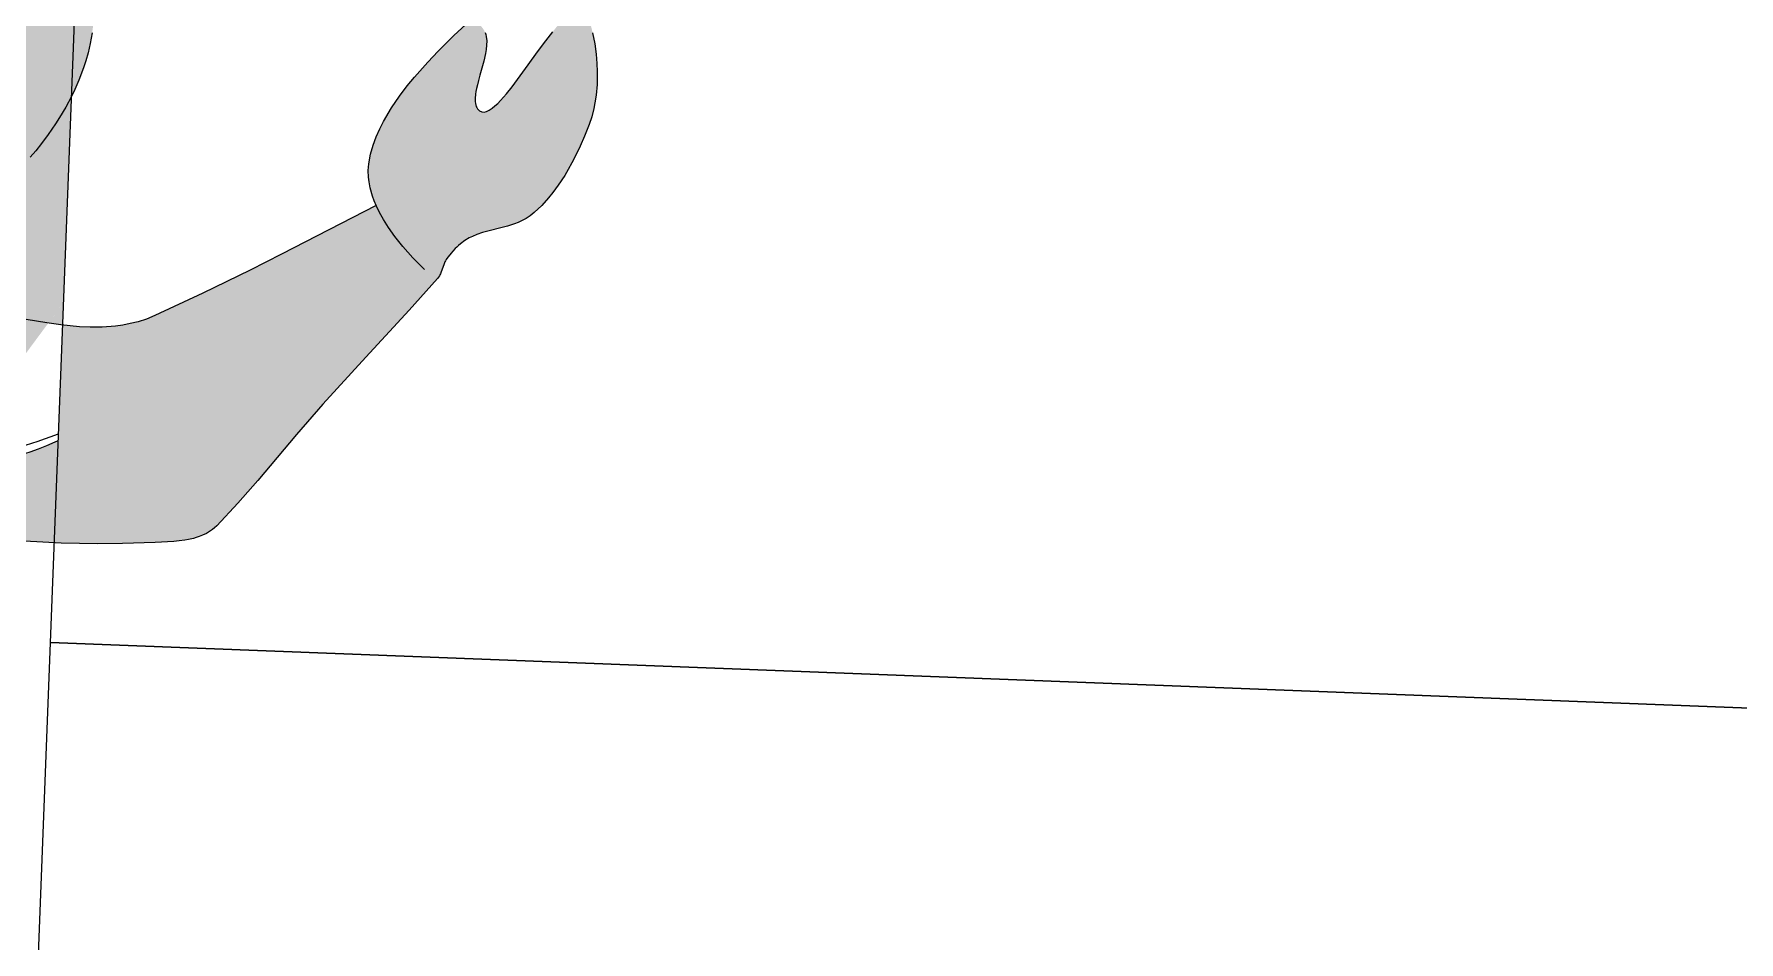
# Model space of a CAD drawing. Header units: millimetres. Extents: x 32078 to 83548, y -4690 to 56252.
# Drawn here: x 79478 to 80343, y 52659 to 53120 of the extents above; entities that cross this region are included whole.
import ezdxf

# ---------------------------------------------------------------- set-up
doc = ezdxf.new("R2010")
doc.units = ezdxf.units.MM
doc.header["$MEASUREMENT"] = 0
for name, color, linetype, lineweight in [('FURN-FREE', 1, 'Continuous', 0), ('PRES-FILL', 7, 'Continuous', 0), ('PRES-PEOP', 42, 'Continuous', 0)]:
    doc.layers.add(name, color=color, linetype=linetype, lineweight=lineweight)

# ---------------------------------------------------------------- blocks, each defined once
blk = doc.blocks.new('ANT_13')
at = {"color": 0, "linetype": 'ByBlock', "lineweight": -2}
for p, q in [((-230.6050000000032, 252.3579999999783), (-230.5849999999991, 252.3589999999967)), ((-222.1099999999933, 252.0420000000013), (-182.1699999999983, 208.8469999999797)), ((-230.9230000000025, 243.8939999999857), (-193.1000000000058, 202.9900000000052)), ((249.7079999999987, 243.2330000000075), (208.2010000000082, 201.560999999987)), ((258.2300000000032, 234.763999999981), (218.9060000000027, 195.2989999999845)), ((-237.2879999999932, 197.6639999999898), (-237.7749999999942, 197.3369999999995)), ((-157.5270000000091, 182.1999999999971), (-129.5180000000037, 151.900999999998)), ((-170.4360000000015, 178.4900000000052), (-139.413999999997, 144.9219999999768)), ((181.9289999999892, 175.1599999999744), (153.163999999997, 146.2839999999997)), ((194.6730000000098, 170.9689999999828), (162.7639999999956, 138.9270000000106)), ((237.9219999999987, 154.1479999999865), (237.9240000000063, 154.1490000000049)), ((-190.0079999999944, -176.9710000000196), (-240.1240000000034, -227.2660000000033)), ((-180.8860000000059, -184.8450000000157), (-231.6219999999958, -235.7579999999871)), ((200.5110000000059, -183.8859999999986), (249.0679999999993, -236.398000000001)), ((191.0699999999997, -191.3760000000038), (240.2560000000085, -244.5680000000139)), ((-240.1019999999917, -235.7510000000038), (-240.1239999999962, -235.7600000000093)), ((248.7309999999998, -244.8740000000253), (248.7309999999998, -244.8849999999948))]:
    blk.add_line(p, q, dxfattribs=at)
at = {"color": 0, "linetype": 'ByBlock', "lineweight": -2, "extrusion": (0, 0, -1)}
for centre, radius, start, end in [((-10.84310449810437, -197.5296352611767), 449.2945550665205, 55.50108333333331, 90.38600277777776), ((226.5099585044227, 247.9666756855586), 6.000000000000012, 47.15889444444441, 137.2503583333333), ((-4.928342642917414, -185.8805704263068), 436.8134136936625, 91.1704888888889, 126.0554083333333), ((-253.9718071524039, 238.997360632522), 6.000000000000004, 135.0319611111111, 224.8725805555556), ((-244.6581340468183, -240.4625302021304), 6.000000000000006, 137.325825, 227.2958666666667), ((-244.6504633875084, -240.4851204502629), 6.000000000000004, 227.1111666666667, 317.2096027777778)]:
    blk.add_arc(centre, radius, start, end, dxfattribs=at)
at = {"color": 0, "linetype": 'ByBlock', "lineweight": -2}
for centre, radius, start, end in [((-226.5152713026764, 247.9676244759758), 5.999999999999996, 132.8928833333333, 222.7335027777778), ((253.9664626423328, 238.9966108046356), 6.000000000000006, 45.01981666666666, 135.1112805555555), ((-169.4349192846275, -727.9805375627038), 971.6445047199427, 65.2129611111111, 74.33109166666665), ((132.7071059824011, -735.3424480638205), 962.6963830246399, 102.0174, 111.1355305555556), ((-235.8759852194707, -231.4913881488319), 6.000000000000007, 135.1867472222222, 225.1567888888889), ((-235.869163090807, -231.5142489645077), 6.000000000000012, 224.9720888888888, 315.070525)]:
    blk.add_arc(centre, radius, start, end, dxfattribs=at)
for centre, major_axis, ratio, start_param, end_param in [((93.713626152894, 189.1944012008753), (18.41705503726558, -12.11588146826803), 0.7751110379519796, 2.077604210805752, 4.019110361497601), ((-69.79697139903874, 189.0052291860775), (-18.85645010637372, -11.42001704835107), 0.710141361513294, 2.274888714839134, 4.205581096373834)]:
    blk.add_ellipse(centre, major_axis=major_axis, ratio=ratio, start_param=start_param, end_param=end_param, dxfattribs=at)
at = {"color": 0, "linetype": 'ByBlock', "lineweight": -2, "extrusion": (0, 0, -0.9999999999999998)}
for centre, major_axis, ratio, start_param, end_param in [((5.602032608054287, -66.64383137636469), (4.853131661300846, 259.9547020407177), 0.9615384615384605, 4.71238898038469, 6.033510042954888), ((9.50135314144427, -66.71662820161146), (4.853131661300846, 259.9547020407177), 0.9615384615384605, 0.2429364510200118, 1.570796326794897), ((5.602729983103927, -66.64335468206264), (-249.9564442699204, 4.666472751250931), 0.7200000000000006, 4.7115489922008, 6.283185307179586), ((6.022656809931505, -66.65119433996733), (-253.4356479310827, 4.731426504006887), 0.7101157289572858, 3.141592653589793, 4.71322896856858)]:
    blk.add_ellipse(centre, major_axis=major_axis, ratio=ratio, start_param=start_param, end_param=end_param, dxfattribs=at)
at = {"color": 0, "linetype": 'ByBlock', "lineweight": -2, "extrusion": (0, 0, -0.9999999999999997)}
blk.add_ellipse((-222.6850850694027, 182.0806756646343), major_axis=(20.94804797271574, 9.330090363337069), ratio=0.9239178866150758, start_param=1.587065655824202, end_param=3.141592653589793, dxfattribs=at)
at = {"color": 0, "linetype": 'ByBlock', "lineweight": -2, "extrusion": (0, 0, -1)}
blk.add_ellipse((246.9130862459206, 173.3136979749543), major_axis=(9.336634261293675, 19.01903679660439), ratio=0.766062144496864, start_param=1.570796326794897, end_param=3.125323324560488, dxfattribs=at)
at = {"color": 0, "linetype": 'ByBlock', "lineweight": -2}
blk.add_point((258.2100000000137, 243.236000000019), dxfattribs=at)
blk = doc.blocks.new('*U70')
at = {"extrusion": (0, 0, -1)}
h = blk.add_hatch(color=7, dxfattribs=at)
edge = h.paths.add_edge_path()
edge.add_arc((189.5230698579689, 3.894953851093305), 436.8134136936625, 181.1704888888889, 216.0554083333334, ccw=False)
edge.add_line((-247.1991972945689, -5.028036447518389), (-248.1122242495912, -5.04669123802887))
edge.add_arc((201.1721346928389, -2.019808004093647), 449.2945550665204, 145.5010833333334, 180.3860027777778, ccw=False)
edge.add_ellipse((-178.4381762329576, 231.5083815634207), major_axis=(-9.330090363337066, -20.94804797271573), ratio=0.9239178866150759, start_angle=90.93216388888891, end_angle=180, ccw=False)
edge.add_line((-158.9346738031745, 223.2300806680141), (-158.9509580197773, 223.2407149623832))
edge.add_arc((738.9849474954826, -123.8838094883758), 962.6963830246397, 158.8644694444445, 161.6479117317408)
edge.add_line((-174.7483423471567, 179.2264030120496), (-174.8475005683431, 179.2592964940195))
edge.add_line((-174.8475005683431, 179.2592964940195), (-174.7632560480706, 179.1814415873523))
edge.add_arc((738.9849474954826, -123.8838094883758), 962.6963830246397, 161.6507310214406, 167.9826)
edge.add_line((-202.6133815909998, 76.55798393366422), (-202.6133855943626, 76.55796512743837))
edge.add_ellipse((-185.3627297544153, 78.62026789306401), major_axis=(11.42001704835106, 18.85645010637372), ratio=0.7101413615132938, start_angle=119.0379527777778, end_angle=229.6584777777778)
edge.add_line((-182.5489720905607, 60.23238496079284), (-182.7609163116576, 60.28017894512595))
edge.add_ellipse((70.28633080802683, 3.221263885970984), major_axis=(-259.9547020407177, -4.853131661300892), ratio=0.96153846153846, start_angle=323.43319051925664, end_angle=345.69466111111115, ccw=False)
edge.add_line((-141.279692255368, 148.237389632799), (-141.2795005683147, 148.2372964940223))
edge.add_line((-141.2795005683147, 148.2372964940223), (-141.2796552746877, 148.2374394665167))
edge.add_ellipse((70.28633080802683, 3.221263885970984), major_axis=(-259.9547020407177, -4.853131661300892), ratio=0.96153846153846, start_angle=270, end_angle=323.43317649861206, ccw=False)
edge.add_line((65.61985805675795, 253.1777081558903), (65.61938136247045, 253.1770107808188))
edge.add_ellipse((70.28585411373933, 3.220566510921344), major_axis=(-4.666472751250975, 249.9564442699204), ratio=0.7200000000000009, start_angle=-90.04779895583567, end_angle=0, ccw=False)
edge.add_line((250.2583243620651, 6.371899793577405), (250.2582958129518, 6.373381804273565))
edge.add_line((250.2582958129351, 6.373381804260134), (250.25835027844, 6.370465271502326))
edge.add_line((250.2583502784466, 6.37046527151339), (250.2583243620631, 6.371899793570321))
edge.add_ellipse((70.29369377164403, 2.800639684093767), major_axis=(-4.731426504006932, 253.4356479310827), ratio=0.7101157289572861, start_angle=180, end_angle=270.04779272652974, ccw=False)
edge.add_line((75.02512027566263, -250.6350082470017), (75.02560038451338, -250.6345009173383))
edge.add_ellipse((70.3591276332736, -0.6780566474262741), major_axis=(-259.9547020407177, -4.853131661300892), ratio=0.96153846153846, start_angle=13.919233333333295, end_angle=90, ccw=False)
edge.add_line((-180.8396707460925, -65.51667338454718), (-182.3148174292292, -65.89743086455564))
edge.add_ellipse((-185.5519017692131, -84.89032965886872), major_axis=(12.11588146826803, -18.41705503726557), ratio=0.7751110379519797, start_angle=129.7219388888889, end_angle=240.9620472222222)
edge.add_line((-203.9136546580412, -84.16156648722972), (-203.9136485167401, -84.16158838127012))
edge.add_arc((731.623036994366, 178.2582157786528), 971.6445047199427, 195.6689083333333, 204.786883102424)
edge.add_line((-150.507241983214, -229.0981570245494), (-150.5065005683282, -229.1007035059811))
edge.add_line((-150.5065005683282, -229.1007035059811), (-150.5061343833804, -229.100555523597))
edge.add_line((-150.5061343833804, -229.100555523597), (-150.5055005683244, -229.0987035059734))
edge.add_line((-150.5055005683244, -229.0987035059734), (-150.5383184758102, -228.9914209545095))
edge.add_ellipse((-169.6711985432776, -238.0897897518953), major_axis=(-19.0190367966044, -9.336634261293675), ratio=0.7660621444968635, start_angle=90, end_angle=179.0678361111111, ccw=False)
edge.add_line((-162.5187564786902, -252.6595538665497), (-163.6179454810917, -253.1991566765719))
at = {"color": 0}
blk.add_rational_spline([(163.6179454810772, -253.1991566765792), (244.3956380618474, -142.2440036543194), (247.1991972945689, -5.028036447518389), (247.6557107720728, -5.037363842777268), (248.1122242495912, -5.04669123802887), (249.0632559276273, 136.1162228151879), (169.1080861778464, 252.4564290876879), (150.0661567962525, 243.9753090432787), (158.93467380316, 223.2300806680141), (158.9428159114759, 223.2353978152023), (158.9509580197773, 223.2407149623832), (167.384311715854, 201.4254568799515), (174.7483423471567, 179.2264030120496), (174.7979214577499, 179.2428497530345), (174.8475005683431, 179.2592964940195), (174.8053783081996, 179.2203690406823), (174.7632560480706, 179.1814415873523), (191.5264878287999, 128.6399398121866), (202.6133815909998, 76.55798393366422), (202.6133835926739, 76.55797453055857), (202.6133855943626, 76.55796512743837), (207.6479790385347, 47.05271919767256), (182.5489720905753, 60.23238496078557), (182.6549442011019, 60.25628195296304), (182.7609163116576, 60.28017894512595), (171.0129643532564, 108.1699772469947), (141.279692255368, 148.237389632799), (141.2795964118559, 148.2373430634107), (141.2795005683147, 148.2372964940223), (141.2795779214939, 148.2373679802768), (141.2796552746877, 148.2374394665167), (65.21804999950109, 250.7350764623552), (-65.6198580567725, 253.177708155883), (-65.6196197096142, 253.1773594683546), (-65.61938136247045, 253.1770107808188), (-245.7382225845649, 256.5396752922679), (-250.2583243620611, 6.371899793572084), (-250.2583100890479, 6.372640798959765), (-250.2582958129497, 6.37338180426741), (-250.2583230456949, 6.37192353788123), (-250.25835027844, 6.370465271502326), (-250.258337321764, 6.37118253258086), (-250.2583243620611, 6.371899793572084), (-255.1439419148665, -247.2723441011403), (-75.02512027566263, -250.6350082469944), (-75.02536033009528, -250.6347545821773), (-75.02560038451338, -250.6345009173383), (128.3684962364932, -254.4316945140963), (180.8396707460925, -65.5166733845399), (181.5772440876462, -65.7070521245405), (182.3148174292292, -65.89743086455564), (209.2685806552036, -53.96520079177571), (203.9136546580412, -84.16156648722972), (203.9136515873979, -84.16157743424992), (203.9136485167401, -84.16158838127012), (182.9888989878091, -158.759124501441), (150.5072419832431, -229.0981570245494), (150.5068712757638, -229.0994302652689), (150.5065005683282, -229.1007035059811), (150.5063174758543, -229.100629514789), (150.5061343833804, -229.100555523597), (150.5058174758597, -229.0996295147852), (150.5055005683244, -229.0987035059734), (150.5219095220673, -229.0450622302378), (150.5383184758102, -228.9914209545095), (143.8066565910995, -243.4735979856486), (162.5187564787047, -252.6595538665642), (163.0683509798691, -252.9293552715608), (163.6179454810772, -253.1991566765792)], [1, 0.954018458761833, 1, 1, 1, 0.954018458761833, 1, 0.7128353987122346, 1, 1, 1, 0.9997050096312174, 1, 1, 1, 1, 1, 0.9984737766805626, 1, 1, 1, 0.5691322564512941, 1, 1, 1, 0.9811892478442809, 1, 1, 1, 1, 1, 0.8932412642455915, 1, 1, 1, 0.7068117680607829, 1, 0.9999999999957255, 1, 1, 1, 0.999999999995883, 1, 0.7068118065158087, 1, 1, 1, 0.7875766260787885, 1, 1, 1, 0.5646781698281227, 1, 1, 1, 0.9968360298930732, 1, 1, 1, 1, 1, 1, 1, 1, 1, 0.7128353987122346, 1, 1, 1], degree=2, knots=[0, 0, 0, 0.03448275862068965, 0.03448275862068965, 0.06896551724137931, 0.06896551724137931, 0.1034482758620689, 0.1034482758620689, 0.1379310344827586, 0.1379310344827586, 0.1724137931034482, 0.1724137931034482, 0.2068965517241378, 0.2068965517241378, 0.2241379310344826, 0.2241379310344826, 0.2413793103448275, 0.2413793103448275, 0.2758620689655172, 0.2758620689655172, 0.3103448275862069, 0.3103448275862069, 0.3448275862068964, 0.3448275862068964, 0.3793103448275861, 0.3793103448275861, 0.4137931034482755, 0.4137931034482755, 0.4310344827586206, 0.4310344827586206, 0.4482758620689654, 0.4482758620689654, 0.4827586206896549, 0.4827586206896549, 0.5172413793103448, 0.5172413793103448, 0.5517241379310345, 0.5517241379310345, 0.5862068965517239, 0.5862068965517239, 0.6206896551724138, 0.6206896551724138, 0.6551724137931033, 0.6551724137931033, 0.6896551724137929, 0.6896551724137929, 0.7241379310344825, 0.7241379310344825, 0.7586206896551724, 0.7586206896551724, 0.7931034482758622, 0.7931034482758622, 0.8275862068965517, 0.8275862068965517, 0.8620689655172412, 0.8620689655172412, 0.8965517241379309, 0.8965517241379309, 0.9051724137931034, 0.9051724137931034, 0.9137931034482757, 0.9137931034482757, 0.9224137931034483, 0.9224137931034483, 0.9310344827586206, 0.9310344827586206, 0.9655172413793103, 0.9655172413793103, 1, 1, 1], dxfattribs=at)
at = {"color": 0, "linetype": 'Continuous', "lineweight": 0, "rotation": 270}
blk.add_blockref('ANT_13', (-3.642499431662145, 8.823296494025271), dxfattribs=at)
blk = doc.blocks.new('SERIES 7_13')
at = {"color": 0, "linetype": 'Continuous', "lineweight": 0, "rotation": 89.99999999999997}
blk.add_blockref('*U70', (-5.04669123802887, -248.1122242496058), dxfattribs=at)
blk = doc.blocks.new('*U132')
at = {"color": 7, "linetype": 'ByBlock', "lineweight": -2}
blk.add_wipeout([(-341.4464195396576, 913.868864829361), (410.9570127338521, 884.7916420746915), (341.4463745148533, -913.868540045878), (-410.9570577586564, -884.7913172911793)], dxfattribs=at).dxf.layer = 'PRES-FILL'
at = {"layer": 'FURN-FREE', "linetype": 'ByBlock', "lineweight": -2, "flags": 128}
blk.add_lwpolyline([(-410.957057758671, -884.7913172911794), (-341.4464195396577, 913.868864829361), (410.9570127338666, 884.7916420746769), (341.4463745148532, -913.868540045878), (-410.957057758671, -884.7913172911794)], close=True, dxfattribs=at)
blk = doc.blocks.new('*U133')
at = {"color": 7, "linetype": 'ByBlock', "lineweight": -2}
blk.add_wipeout([(-341.44641953966493, 913.8688648293748), (410.9570127338445, 884.7916420746908), (341.44637451484573, -913.8685400458489), (-410.9570577586637, -884.7913172911649)], dxfattribs=at).dxf.layer = 'PRES-FILL'
at = {"layer": 'FURN-FREE', "linetype": 'ByBlock', "lineweight": -2, "flags": 128}
blk.add_lwpolyline([(-410.9570577586783, -884.7913172911649), (-341.4464195396649, 913.8688648293755), (410.9570127338593, 884.7916420746915), (341.446374514846, -913.8685400458489), (-410.9570577586783, -884.7913172911649)], close=True, dxfattribs=at)
blk = doc.blocks.new('*U130')
at = {"layer": 'PRES-FILL', "color": 7, "linetype": 'ByBlock', "lineweight": -2, "rotation": 90}
blk.add_blockref('*U132', (14.5387831916305, 376.2015813279504), dxfattribs=at)
blk.add_blockref('*U133', (-14.53843956303899, -376.201850945552), dxfattribs=at)
blk = doc.blocks.new('*U137')
at = {"layer": 'PRES-FILL', "linetype": 'ByBlock', "lineweight": -2}
h = blk.add_hatch(color=0, dxfattribs=at)
edge = h.paths.add_edge_path(flags=16)
edge.add_spline(control_points=[(-87.07831214769249, -291.0744552105898), (-88.89239608468051, -288.4548494401097), (-89.38684500837553, -283.2889002702723), (-89.49025166837237, -277.4036297993007)], knot_values=[0, 0, 0, 0, 1, 1, 1, 1], degree=3, periodic=0)
edge.add_spline(control_points=[(-89.49025166837237, -277.4036297993007), (-94.07544578357192, -264.2978469137743), (-102.2647964179341, -248.1244687475555), (-94.97166972405103, -247.5728208029468), (-87.95137615261774, -247.0418098000519), (-89.7245452563584, -264.0690811901877), (-89.49025166837237, -277.4036297993007)], knot_values=[0, 0, 0, 0, 0.5095306753181346, 0.5095306753181346, 0.5095306753181346, 1, 1, 1, 1], degree=3, periodic=0)
edge.add_spline(control_points=[(-89.49025166837237, -277.4036297993007), (-87.52906642855669, -283.0092524418287), (-86.227245478025, -288.0536722698598), (-87.07831214769249, -291.0744552105898)], knot_values=[0, 0, 0, 0, 1, 1, 1, 1], degree=3, periodic=0)
edge.add_spline(control_points=[(-87.07831214769249, -291.0744552105898), (-85.95999222937098, -292.6893514408439), (-84.34017201392271, -293.3365619410179), (-82.00130538467056, -292.5880610099703), (-63.59383381525549, -286.6971694839449), (-44.85866232329863, -280.6748171648942), (-26.44999149458454, -274.1039725800074), (-3.977330236462876, -266.0825154139602), (18.35495155214448, -258.114249027858), (40.76494914465002, -249.8098054022121), (62.09082103252149, -241.9071048271726), (84.02545566086337, -234.3002088238427), (102.036338375372, -220.2868875461718), (117.4488240068968, -208.295242479915), (129.9151441368667, -193.2241611071513), (142.6432244093958, -178.5923170648311), (163.0005941388081, -155.1900558744092), (182.8546414146331, -131.3060623629426), (203.2343677893732, -107.9247166534042), (213.1979345754735, -96.49367016923497), (224.2374659782072, -86.0311025782139), (234.336419344676, -74.70105654423242), (246.717891962966, -60.81024532427546), (254.7748833751975, -44.37492258180282), (259.7027346674149, -25.00474835190107), (268.8092894337897, 10.790883861162), (269.3557246566706, 46.90065336134285), (252.6851600430236, 77.86553913383977), (241.2536237630702, 99.09914599223703), (227.3397290833163, 117.7993371364137), (211.9662182720713, 135.6688070436066), (198.2174307192909, 151.6497725143563), (184.4468728898137, 167.5986870604975), (170.5998475073575, 183.4938566907367), (153.8705150601672, 202.6976618187909), (137.0851828110463, 221.9010084819456), (119.8497930294398, 240.5959913312254), (106.823258527329, 254.7256885524839), (88.38601897298213, 262.3861756958941), (71.07116077229875, 271.4910562303266), (49.31172820176289, 282.9330808634113), (28.25311481852259, 292.6512301065959), (3.265834411569813, 297.327335357113), (-21.50146026010771, 301.9622726039379), (-44.73838342507224, 298.5593976669188), (-68.35236469293159, 290.7234910957341), (-91.13489496558759, 283.1634876956523), (-111.8712580557403, 273.7577884623024), (-130.4584782136517, 259.7759117501555), (-157.4580053185928, 239.466039910214), (-182.7918153615246, 217.5136692575179), (-207.6003872518704, 194.9019255928724), (-226.2076064090725, 177.9423975816462), (-243.9963418850311, 159.9594654293614), (-260.3465887235943, 140.7443127179868), (-265.369662271456, 134.841091423732), (-270.0630620164666, 127.4894450132851), (-269.8281436665566, 119.542554963904), (-269.0001458406477, 91.53279035791638), (-265.0361819725294, 65.12352676320006), (-263.1618364924216, 37.95410509096109), (-261.1843437510615, 9.289520726684714), (-260.234048720944, -19.56111516155943), (-257.9202655615009, -48.25189084419981), (-257.6397211215663, -51.73062547016889), (-254.9934591089768, -54.59069810863002), (-254.1837163049568, -58.03427320504852), (-253.3515663618164, -61.57313863997115), (-253.2291796872887, -65.17489315883722), (-253.4760670081887, -68.77246832678793), (-254.4084206014377, -82.3584723509266), (-267.5626279749413, -92.20125338996877), (-268.1809031531448, -106.6588880038908), (-268.9817591903266, -125.3859603039746), (-262.4752963332066, -142.6908594273555), (-255.5529541847427, -157.7631315541948), (-248.2408484707266, -173.6840503381973), (-230.6169023986149, -188.9544215020142), (-215.094516461395, -195.9084356162057), (-194.6235048089657, -205.0794293369836), (-227.5421476998235, -119.8030906883068), (-210.4050449188217, -122.7259414140426), (-200.6489644700923, -124.3899080240517), (-194.8665631468248, -152.8433226549969), (-181.9270150395605, -153.2528445356584), (-179.8478432335905, -153.318647942433), (-175.6591534204854, -153.3011556875863), (-175.591642320047, -151.0476115536439), (-174.6981617055644, -121.2229162775329), (-175.9042505497346, -84.15658467015601), (-191.9475750214115, -63.78702212477219), (-196.1806730425815, -58.41242815859732), (-202.3631110610004, -54.47162794199539), (-209.6942834992442, -51.72211669213721)], knot_values=[0, 0, 0, 0, 0.004098381531734696, 0.004098381531734696, 0.004098381531734696, 0.03635368013720219, 0.03635368013720219, 0.03635368013720219, 0.07572982011414187, 0.07572982011414187, 0.07572982011414187, 0.1132010653974124, 0.1132010653974124, 0.1132010653974124, 0.14526640270913, 0.14526640270913, 0.14526640270913, 0.1965519000639748, 0.1965519000639748, 0.1965519000639748, 0.2216251747810174, 0.2216251747810174, 0.2216251747810174, 0.25236539637566, 0.25236539637566, 0.25236539637566, 0.3091726121130702, 0.3091726121130702, 0.3091726121130702, 0.3481271264153437, 0.3481271264153437, 0.3481271264153437, 0.3829647993414165, 0.3829647993414165, 0.3829647993414165, 0.4250540564899624, 0.4250540564899624, 0.4250540564899624, 0.4568651827461615, 0.4568651827461615, 0.4568651827461615, 0.4968419500255261, 0.4968419500255261, 0.4968419500255261, 0.5364667654958765, 0.5364667654958765, 0.5364667654958765, 0.5746963866582342, 0.5746963866582342, 0.5746963866582342, 0.630228181300859, 0.630228181300859, 0.630228181300859, 0.6718787961638446, 0.6718787961638446, 0.6718787961638446, 0.6846745725113127, 0.6846745725113127, 0.6846745725113127, 0.7297748169105458, 0.7297748169105458, 0.7297748169105458, 0.7773569765908894, 0.7773569765908894, 0.7773569765908894, 0.78312627708974, 0.78312627708974, 0.78312627708974, 0.7890552252170661, 0.7890552252170661, 0.7890552252170661, 0.8114455046014806, 0.8114455046014806, 0.8114455046014806, 0.8404477855449914, 0.8404477855449914, 0.8404477855449914, 0.8710830444871903, 0.8710830444871903, 0.8710830444871903, 0.9114849997865957, 0.9114849997865957, 0.9114849997865957, 0.9344856628054873, 0.9344856628054873, 0.9344856628054873, 0.9381814897131244, 0.9381814897131244, 0.9381814897131244, 0.9870941822375215, 0.9870941822375215, 0.9870941822375215, 1, 1, 1, 1], degree=3, periodic=0)
edge.add_line((-209.6942834992442, -51.72211669213721), (-193.9554313921326, -0.02416496869409457))
edge.add_spline(control_points=[(-193.9554313921326, -0.02416496869409457), (-187.0334699935556, 22.71264097993844), (-179.5682325627859, 45.27655141681316), (-171.5461613383814, 67.66414764718502), (-163.0286974003029, 91.43426115247712), (-139.5974247023187, 107.5570674201881), (-118.7270846086249, 121.898021075016), (-107.4085535302656, 129.6754951798357), (-96.13803730568907, 136.5337036815472), (-80.50538087006862, 136.889317852736), (-68.37265735136316, 137.1653149896883), (-58.48686090826959, 133.7888066898595), (-50.14550819517899, 127.2132180820627)], knot_values=[0, 0, 0, 0, 0.3242048070790112, 0.3242048070790112, 0.3242048070790112, 0.6684304659642469, 0.6684304659642469, 0.6684304659642469, 0.8551130404015013, 0.8551130404015013, 0.8551130404015013, 1, 1, 1, 1], degree=3, periodic=0)
edge.add_line((-50.14550819517899, 127.2132180820627), (-43.44551937065262, 121.931536357064))
edge.add_spline(control_points=[(-43.44551937065262, 121.931536357064), (-52.97537610727886, 111.9743174005416), (-61.70828375140991, 101.2227619635087), (-66.21967390885402, 86.3820928451023), (-72.00109886937571, 67.36351722244581), (-70.56204819518462, 51.92159684377839), (-65.78859446715796, 32.36011425746256), (-60.91834914837091, 12.40198238464654), (-52.41068678937881, -3.899051625005086), (-40.46282677568524, -16.59624482723302), (-29.76929379776266, -27.9604434435023), (-15.70692158865131, -35.86571801296668), (4.085994196786487, -37.78828460554359), (21.39602580966312, -39.46967853733804), (32.80868237360119, -32.61645050877996), (46.03115763617825, -27.68787525541848), (56.11757800572377, -23.92824017643579), (63.95629683328298, -4.318340353172971), (73.36998533715814, -9.364488506849739), (78.17783261310251, -11.94170461560134), (80.01234252598078, -18.39455939167237), (82.9570862191249, -23.17112827469828), (90.37560748164833, -35.20446003903635), (104.8919222977347, -43.48754374749842), (103.9488796295409, -59.94721314540948), (102.6316696438007, -82.93752061140549), (81.87161202238349, -92.77921701142623), (71.79374211272807, -109.5896862432128), (62.7509441045695, -124.6735957450292), (56.88481326242618, -143.0784906290937), (45.74386686031357, -155.8284881344589), (27.61782189121732, -176.5724195560615), (-8.658404096160666, -176.6467294013273), (-33.86351756972726, -189.2710082729172), (-57.29500610368268, -201.0069461387902), (-80.00715993153426, -218.5647198101942), (-102.90926256495, -230.2106602262065), (-126.4267073182709, -242.1695080541394), (-170.3451343521519, -203.4649171256606), (-183.9370973615951, -215.0859390001569), (-185.4372476237477, -216.3685557200224), (-186.1864357418672, -221.3471233283926), (-185.659091535359, -224.0190201072546), (-183.9894642690633, -232.4785265553219), (-161.5987339165004, -243.6861511579482), (-165.304747505128, -244.3993410344701), (-170.2820739891977, -245.3571839500801), (-189.8162513641801, -233.952116057364), (-202.09413852734, -232.4393783165142), (-206.9790718614167, -231.8375139307464), (-219.1576623974615, -228.455448597073), (-217.4211306994912, -233.8441241849941), (-214.2524660100171, -243.6768880085729), (-208.3265807279458, -250.7895085956843), (-201.6973211800141, -257.1143157225742), (-184.8370183137085, -273.2002998294483), (-168.6169997198012, -289.9416467815463), (-141.3669247969592, -295.3527005507203), (-121.8067194644536, -299.236775111669), (-104.2733657352655, -296.6543974041851), (-90.11643816899596, -293.8974959615152), (-88.45242821297143, -293.5734488526359), (-87.5004884775044, -292.5729312999611), (-87.07831214769249, -291.0744552105898)], knot_values=[0, 0, 0, 0, 0.0445675321191511, 0.0445675321191511, 0.0445675321191511, 0.1016815997639398, 0.1016815997639398, 0.1016815997639398, 0.1599537725823565, 0.1599537725823565, 0.1599537725823565, 0.2121083342373425, 0.2121083342373425, 0.2121083342373425, 0.2577204674264914, 0.2577204674264914, 0.2577204674264914, 0.2925144935189276, 0.2925144935189276, 0.2925144935189276, 0.3102848248294786, 0.3102848248294786, 0.3102848248294786, 0.3550525854241348, 0.3550525854241348, 0.3550525854241348, 0.4175826737119677, 0.4175826737119677, 0.4175826737119677, 0.4736904586800346, 0.4736904586800346, 0.4736904586800346, 0.5649764407445235, 0.5649764407445235, 0.5649764407445235, 0.6498388415546573, 0.6498388415546573, 0.6498388415546573, 0.7369813565731338, 0.7369813565731338, 0.7369813565731338, 0.746599309966639, 0.746599309966639, 0.746599309966639, 0.7770507628045908, 0.7770507628045908, 0.7770507628045908, 0.817948298408715, 0.817948298408715, 0.817948298408715, 0.8342199689575515, 0.8342199689575515, 0.8342199689575515, 0.8639110295738617, 0.8639110295738617, 0.8639110295738617, 0.9394247835290591, 0.9394247835290591, 0.9394247835290591, 0.9936288375354178, 0.9936288375354178, 0.9936288375354178, 1, 1, 1, 1], degree=3, periodic=0)
at = {"layer": 'PRES-PEOP', "color": 0, "linetype": 'ByBlock', "lineweight": -2, "flags": 128}
for points in [[(-250.0909720860582, -46.66407326138869), (-245.7402602301518, -46.5197220807313), (-241.6611988713921, -46.50527325885196), (-234.07193190611, -46.81143489461101), (-227.5675706770271, -47.45790415313968), (-222.041974499065, -48.33188681173488), (-217.3750940330647, -49.34505645355966), (-213.447769525199, -50.43007857500925), (-210.1494101117569, -51.53700266120723), (-207.3814079250005, -52.62989079899853), (-205.0580831394254, -53.68385042820591), (-201.234880252021, -55.75397704717761), (-198.5884239847801, -57.50058800283296), (-196.7381218359224, -58.9227662558842), (-194.194265818951, -61.24101185871405), (-191.9475750214115, -63.78702212477219), (-189.1128696368105, -67.80220659555926), (-186.7533517846532, -71.89028818081715), (-184.7894088773028, -75.98115455903462), (-183.154881896131, -80.02165047946619), (-181.7947695640833, -83.97217902595003), (-179.6637518296266, -91.74606733016844), (-178.2107210877512, -98.87018934922526), (-177.223468624994, -105.2912617269612), (-176.5564142235526, -111.0136745664495), (-175.7784050414193, -121.1611426621967), (-175.4742130517116, -128.7956417091773), (-175.3755267270608, -140.1118532389519), (-175.591642320047, -151.0476115536439)], [(-185.287341897063, -152.4907512150239), (-186.2731241984511, -152.0061683149834), (-187.201065914167, -151.4372407454648), (-188.9285046885052, -150.0821725141141), (-190.4711296088353, -148.5460467741068), (-191.8574163632948, -146.9097730082285), (-193.1106702999532, -145.234190927149), (-195.3596615230636, -141.8221015473537), (-199.0775738344673, -135.4871983709163), (-200.4339283585869, -133.1572999052878), (-201.6169560934868, -131.2036996109819), (-202.6550670991128, -129.5881884511327), (-203.5696060066912, -128.2657699101692), (-204.3771970362359, -127.1913525732234), (-205.8136959030016, -125.5295735638501), (-206.9162679366709, -124.4942183550738), (-207.7606254558414, -123.8523598841275), (-209.0600491282967, -123.1299369083717), (-209.726421093088, -122.8860270678706), (-210.4050449188217, -122.7259414140426), (-211.8686745206287, -122.7047756897373), (-213.0247480564285, -123.1454483537818), (-213.9154091444288, -123.9761565813678), (-214.5779907183605, -125.1335054268711), (-215.0455158717596, -126.5616265055141), (-215.3471491701494, -128.2113840170641), (-215.5086031821338, -130.0396597276704), (-215.5525045335889, -132.0087093147449), (-215.4987233833308, -134.0855831964582), (-215.1580868449382, -138.5250518816465), (-214.6032321048915, -143.1005662385724), (-213.9242441006354, -147.6684929701005), (-212.3914785593806, -156.6865776366321), (-210.9619518436011, -164.7278225129994), (-209.8025271456718, -171.5982621446892), (-208.9645745931484, -177.2949468374718)], [(-223.4165768019593, -191.5093360809551), (-228.3062895024632, -188.3173333099985), (-232.5170303271079, -185.1994379266107), (-236.1044056523242, -182.2503787751193), (-239.1388317213205, -179.5194792225666), (-241.6936645450769, -177.0272333017492), (-243.8387852959495, -174.7762536475202), (-247.3554107666787, -170.7004587726842), (-249.7646605913396, -167.5480343364179), (-251.4264201737751, -165.1403180302004), (-253.6605557733856, -161.4745290174324), (-255.5529541847427, -157.7631315541948), (-258.1142635682991, -152.0064246749098), (-260.26068965577, -146.8055763852462), (-262.0215249939429, -142.1346816501755), (-263.4424667685089, -137.9591426996631), (-264.5739856873697, -134.2401188054355), (-265.4650041543573, -130.937444471565), (-266.7676941328682, -125.05274307527), (-267.5006599313274, -120.554956744716), (-267.8964414898583, -117.1361573238682), (-268.217734322825, -111.937800304353), (-268.1809031531448, -106.6588880038908), (-267.9240379981784, -104.0004423213541), (-267.4486562175953, -101.59541312074), (-266.8239956459947, -99.40822730006767), (-266.103452718613, -97.40953852096573), (-265.3278088676452, -95.57506918953732), (-263.6714853806625, -92.21798184819636), (-257.2554198759026, -80.82490433281055), (-255.8788452858062, -77.93586519184464), (-254.9989667955597, -75.72706172564358), (-254.4458732417625, -74.03973480168497), (-253.8193768069541, -71.44874765336863), (-253.4760670081887, -68.77246832678793), (-253.4014584555698, -67.42333567299647), (-253.3677117355546, -66.24313645613438), (-253.3645336811314, -65.21111982740695), (-253.4237418275879, -63.40766850722139), (-253.5271189096748, -62.05819247015461), (-253.6405537030805, -61.04837379575474), (-253.8724977679158, -59.53812911441491), (-254.1837163049568, -58.03427320504852), (-254.3560388238038, -57.39513423515018), (-254.5512092748904, -56.80679894972127), (-254.7591158494251, -56.2634574433032), (-255.1991782297409, -55.26190542199765), (-256.8914345385419, -51.82913424201251), (-257.2569773429059, -50.96156958142819), (-257.4928214638712, -50.30179375606531), (-257.6429020449505, -49.80033920574351), (-257.8170778724452, -49.03526202989451), (-257.9202655615009, -48.25189084419981), (-259.4373035071039, -26.70923624615534), (-261.2444347685887, 5.646208392005065), (-263.1618364924216, 37.95410509096109), (-264.878056905749, 58.2250297031278), (-267.8501891311607, 88.5807599851687), (-269.0669062393936, 103.9390113097907), (-269.8281436665566, 119.542554963904), (-269.8154544983627, 121.0255823476909), (-269.7046636500672, 122.4021112499177), (-269.5189249281393, 123.6795347213338), (-269.276995328466, 124.8648591538076), (-268.994023405372, 125.9646903342218), (-268.3279513788584, 127.9950736555911), (-267.6136333651593, 129.7351363361522), (-266.8992342993079, 131.2276319403463), (-266.2132892231457, 132.509146976503), (-264.8954464267008, 134.6933978947054), (-263.8257207756396, 136.2797052785609), (-262.1237298404449, 138.5696099238121), (-260.3465887235943, 140.7443127179868), (-254.1493147208239, 147.8920636013208), (-243.0011719670438, 160.1306855596195), (-234.4068808369266, 169.0906735679018), (-221.1801281703083, 182.1916326266801), (-207.6003872518704, 194.9019255928724)], [(-46.56729240313871, -9.401978497800883), (-49.74958764277108, -4.983619128586724), (-52.35336050300975, -0.9304961400630418), (-54.49262900937902, 2.759496046113782), (-56.25760176772019, 6.098309928696835), (-59.10513734643609, 12.18893206608482), (-61.0383872987004, 16.96421616699081), (-62.37392875715886, 20.66253824339947), (-64.19257346299855, 26.39819447686023), (-65.78859446715796, 32.36011425746256), (-66.64477253949008, 35.9827360316558), (-68.01847898183041, 42.55375367679517), (-68.9482014669411, 48.11542845769145), (-69.53273843559145, 52.87905333252274), (-69.85516086999996, 56.99600192153594)], [(-209.6942834992442, -51.72211669213721), (-201.8248574456811, -25.87314083041565), (-193.9554313921326, -0.02416496869409457), (-188.6616987609887, 16.99620128166862), (-180.3362125249696, 42.4046280975017), (-171.5461613383814, 67.66414764718502), (-169.7789184265785, 72.03254946222296), (-167.8274702816343, 75.9728233487258), (-165.7581812245626, 79.5369479584333), (-163.6232511803319, 82.7694658433611), (-161.463407892843, 85.70865478590713), (-157.042435429852, 90.9955246393074), (-152.8280269784955, 95.39893694824423), (-148.918439586414, 99.09592784885899), (-141.6870556455033, 105.2519075408054), (-136.0330490506967, 109.6387236947194), (-127.3706120812785, 115.9125026753172)]]:
    blk.add_lwpolyline(points, dxfattribs=at)

msp = doc.modelspace()

# ---------------------------------------------------------------- block references
at = {"layer": 'FURN-FREE', "linetype": 'Continuous', "lineweight": 0, "extrusion": (0, 0, -1), "xscale": 1.000000317032586, "yscale": 1.000000317032586, "zscale": 1.000000317032586, "rotation": 272.2132441080021}
msp.add_blockref('SERIES 7_13', (-79118.79819718258, 53159.16027209751), dxfattribs=at)

# ---------------------------------------------------------------- next in the draw order: block references
at = {"layer": 'PRES-FILL', "color": 7}
msp.add_blockref('*U130', (80385.97347375909, 52776.47190316023), dxfattribs=at)

# ---------------------------------------------------------------- next in the draw order: block references
at = {"layer": 'PRES-FILL', "xscale": 1.000009635247656, "yscale": 1.000009635247656, "zscale": 1.000009635247656, "rotation": 134.18625151259}
msp.add_blockref('*U137', (79468.55010620775, 53147.2916801835), dxfattribs=at)

doc.saveas('drawing.dxf')
